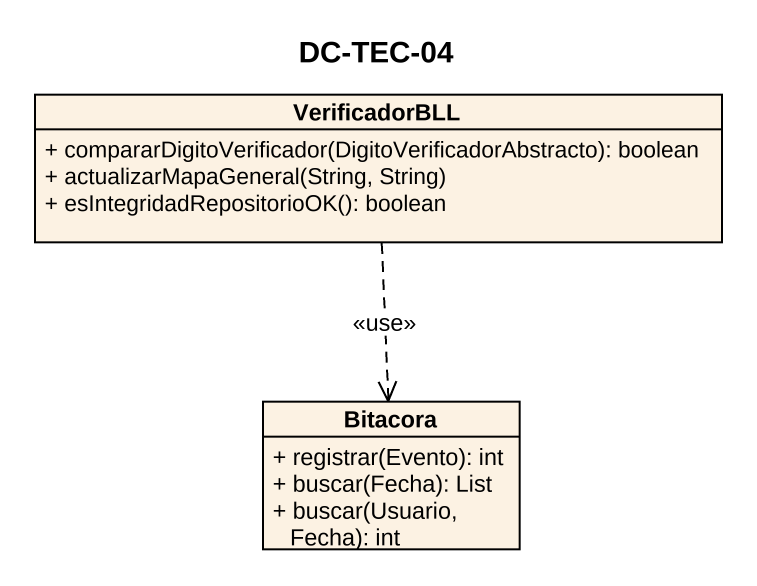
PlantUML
@startuml
title DC-TEC-04
hide circle
hide empty members
skinparam classAttributeIconSize 0
class VerificadorBLL {
  + compararDigitoVerificador(DigitoVerificadorAbstracto): boolean
  + actualizarMapaGeneral(String, String)
  + esIntegridadRepositorioOK(): boolean
}
class Bitacora {
  + registrar(Evento): int
  + buscar(Fecha): List
  + buscar(Usuario, Fecha): int
}
VerificadorBLL ..> Bitacora : <<use>>
@enduml
